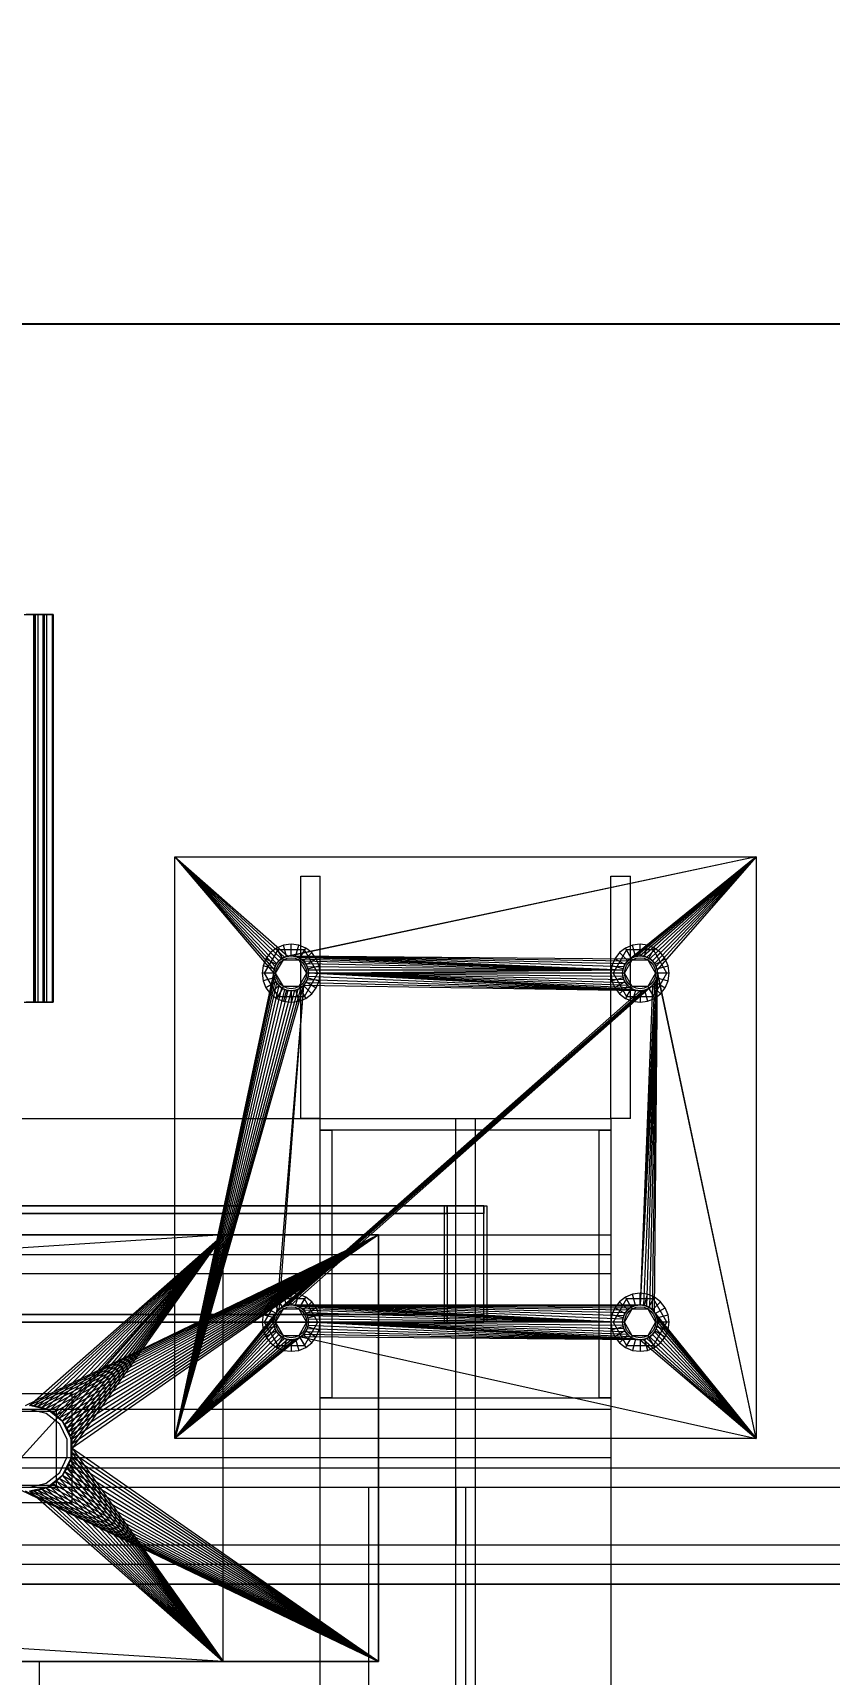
# Model space of a CAD drawing. Header units: millimetres. Extents: x -1970 to 59977, y -50268 to 6837.
# Drawn here: x 26530 to 26941, y -17796 to -16950 of the extents above; entities that cross this region are included whole.
import ezdxf

# ---------------------------------------------------------------- set-up
doc = ezdxf.new("R2010")
doc.units = ezdxf.units.MM
for name, color, linetype, lineweight in [('COTAS_P', 1, 'Continuous', 0), ('superior_briquetadora', 7, 'Continuous', 0), ('superior_C05', 7, 'Continuous', 0)]:
    doc.layers.add(name, color=color, linetype=linetype, lineweight=lineweight)
doc.dimstyles.new('R19_100', dxfattribs={"dimtxt": 250, "dimasz": 150, "dimexe": 150, "dimexo": 80, "dimgap": 100, "dimtad": 1, "dimtih": 1, "dimtoh": 1, "dimdsep": 46, "dimcen": 0.09, "dimadec": 0, "dimazin": 0, "dimtfac": 1, "dimtdec": 4, "dimtofl": 0, "dimtmove": 0, "dimatfit": 3, "dimfxl": 1, "dimtolj": 1, "dimtzin": 0, "dimarcsym": 0})

# ---------------------------------------------------------------- blocks, each defined once
blk = doc.blocks.new('*D25')
at = {"layer": 'COTAS_P', "color": 0, "lineweight": -2, "transparency": 16777216}
for p, q in [((25128.19, -17920), (25128.19, -16950)), ((27628.19, -17920), (27628.19, -16950)), ((25278.19, -17100), (27478.19, -17100))]:
    blk.add_line(p, q, dxfattribs=at)
at = {"layer": 'COTAS_P', "color": 0, "transparency": 16777216}
for points in [[(25278.19, -17075), (25278.19, -17125), (25128.19, -17100)], [(27478.19, -17075), (27478.19, -17125), (27628.19, -17100)]]:
    blk.add_solid(points, dxfattribs=at)
at = {"layer": 'Defpoints', "color": 0, "transparency": 16777216}
for p in [(27628.19, -17100), (25128.19, -18000), (27628.19, -18000)]:
    blk.add_point(p, dxfattribs=at)

msp = doc.modelspace()

# ---------------------------------------------------------------- linework, layer by layer
at = {"layer": 'superior_briquetadora'}
for p, q in [((26525.503, -17250), (26530.304, -17250)), ((26525.577, -17250), (26530.513, -17250)), ((26531.159, -17250), (26526.517, -17250)), ((26532.541, -17250), (26528.134, -17250)), ((26530.304, -17250), (26530.304, -17450)), ((26530.304, -17250), (26535.11, -17250)), ((26530.513, -17250), (26530.513, -17450)), ((26530.513, -17250), (26535.469, -17250)), ((26531.159, -17250), (26531.159, -17450)), ((26535.788, -17250), (26531.159, -17250)), ((26532.541, -17250), (26532.541, -17450)), ((26536.916, -17250), (26532.541, -17250)), ((26535.11, -17250), (26535.11, -17450)), ((26535.11, -17250), (26539.918, -17250)), ((26535.469, -17250), (26535.469, -17450)), ((26535.469, -17250), (26536.916, -17250)), ((26535.788, -17250), (26535.788, -17450)), ((26540.402, -17250), (26535.788, -17250)), ((26536.916, -17250), (26536.916, -17450)), ((26539.918, -17250), (26539.918, -17450)), ((26539.918, -17250), (26540.402, -17250)), ((26540.402, -17250), (26540.402, -17450)), ((26603.187, -17675), (26603.187, -17375)), ((26603.187, -17375), (26654.187, -17435)), ((26603.187, -17375), (26654.36, -17433.244)), ((26603.187, -17375), (26654.872, -17431.556)), ((26603.187, -17375), (26655.703, -17430)), ((26603.187, -17375), (26656.823, -17428.636)), ((26603.187, -17375), (26658.186, -17427.517)), ((26603.187, -17375), (26659.742, -17426.685)), ((26603.187, -17375), (26661.431, -17426.173)), ((26603.187, -17375), (26903.187, -17375)), ((26903.187, -17375), (26661.431, -17426.173)), ((26903.187, -17375), (26663.187, -17426)), ((26903.187, -17375), (26838.186, -17427.517)), ((26903.187, -17375), (26839.742, -17426.685)), ((26903.187, -17375), (26841.431, -17426.173)), ((26903.187, -17375), (26843.187, -17426)), ((26903.187, -17375), (26844.942, -17426.173)), ((26903.187, -17375), (26846.631, -17426.685)), ((26903.187, -17375), (26848.187, -17427.517)), ((26903.187, -17375), (26849.551, -17428.636)), ((26903.187, -17375), (26850.67, -17430)), ((26903.187, -17375), (26851.501, -17431.556)), ((26903.187, -17375), (26852.014, -17433.244)), ((26903.187, -17375), (26903.187, -17675)), ((26668.187, -17510), (26668.187, -17385)), ((26668.187, -17385), (26678.187, -17385)), ((26678.187, -17510), (26678.187, -17385)), ((26828.187, -17510), (26828.187, -17385)), ((26828.187, -17385), (26838.187, -17385)), ((26838.187, -17510), (26838.187, -17385)), ((26659.304, -17420.511), (26655.687, -17422.01)), ((26663.187, -17420), (26659.304, -17420.511)), ((26660.857, -17426.307), (26659.304, -17420.511)), ((26667.069, -17420.511), (26663.187, -17420)), ((26663.187, -17426), (26663.187, -17420)), ((26665.516, -17426.307), (26667.069, -17420.511)), ((26670.687, -17422.01), (26667.069, -17420.511)), ((26839.304, -17420.511), (26835.687, -17422.01)), ((26843.187, -17420), (26839.304, -17420.511)), ((26840.857, -17426.307), (26839.304, -17420.511)), ((26847.069, -17420.511), (26843.187, -17420)), ((26843.187, -17426), (26843.187, -17420)), ((26845.516, -17426.307), (26847.069, -17420.511)), ((26850.687, -17422.01), (26847.069, -17420.511)), ((26650.196, -17427.5), (26648.698, -17431.118)), ((26656.262, -17423.006), (26649.337, -17435)), ((26652.58, -17424.393), (26650.196, -17427.5)), ((26655.392, -17430.5), (26650.196, -17427.5)), ((26655.687, -17422.01), (26652.58, -17424.393)), ((26656.823, -17428.636), (26652.58, -17424.393)), ((26655.187, -17435), (26659.187, -17428.072)), ((26655.392, -17430.5), (26656.823, -17428.636)), ((26658.687, -17427.206), (26655.687, -17422.01)), ((26656.823, -17428.636), (26655.703, -17430)), ((26656.258, -17431), (26657.53, -17429.343)), ((26670.112, -17423.006), (26656.262, -17423.006)), ((26659.187, -17428.072), (26656.262, -17423.006)), ((26656.823, -17428.636), (26658.687, -17427.206)), ((26658.186, -17427.517), (26656.823, -17428.636)), ((26657.53, -17429.343), (26659.187, -17428.072)), ((26659.742, -17426.685), (26658.186, -17427.517)), ((26658.687, -17427.206), (26660.857, -17426.307)), ((26659.187, -17428.072), (26661.116, -17427.273)), ((26659.187, -17428.072), (26667.187, -17428.072)), ((26661.431, -17426.173), (26659.742, -17426.685)), ((26660.857, -17426.307), (26663.187, -17426)), ((26661.116, -17427.273), (26663.187, -17427)), ((26663.187, -17426), (26661.431, -17426.173)), ((26664.942, -17426.173), (26663.187, -17426)), ((26663.187, -17426), (26834.36, -17433.244)), ((26663.187, -17426), (26834.872, -17431.556)), ((26663.187, -17426), (26835.703, -17430)), ((26663.187, -17426), (26836.823, -17428.636)), ((26663.187, -17426), (26838.186, -17427.517)), ((26663.187, -17426), (26665.516, -17426.307)), ((26663.187, -17427), (26665.257, -17427.273)), ((26666.631, -17426.685), (26664.942, -17426.173)), ((26664.942, -17426.173), (26834.36, -17433.244)), ((26665.257, -17427.273), (26667.187, -17428.072)), ((26665.516, -17426.307), (26667.687, -17427.206)), ((26668.187, -17427.517), (26666.631, -17426.685)), ((26666.631, -17426.685), (26834.36, -17433.244)), ((26667.187, -17428.072), (26670.112, -17423.006)), ((26667.187, -17428.072), (26668.843, -17429.343)), ((26667.187, -17428.072), (26671.187, -17435)), ((26667.687, -17427.206), (26670.687, -17422.01)), ((26667.687, -17427.206), (26669.551, -17428.636)), ((26669.551, -17428.636), (26668.187, -17427.517)), ((26668.187, -17427.517), (26834.36, -17433.244)), ((26668.843, -17429.343), (26670.115, -17431)), ((26669.551, -17428.636), (26673.793, -17424.393)), ((26670.67, -17430), (26669.551, -17428.636)), ((26669.551, -17428.636), (26834.36, -17433.244)), ((26669.551, -17428.636), (26670.981, -17430.5)), ((26677.037, -17435), (26670.112, -17423.006)), ((26673.793, -17424.393), (26670.687, -17422.01)), ((26670.981, -17430.5), (26676.177, -17427.5)), ((26676.177, -17427.5), (26673.793, -17424.393)), ((26677.675, -17431.118), (26676.177, -17427.5)), ((26830.196, -17427.5), (26828.698, -17431.118)), ((26836.262, -17423.006), (26829.337, -17435)), ((26832.58, -17424.393), (26830.196, -17427.5)), ((26835.392, -17430.5), (26830.196, -17427.5)), ((26835.687, -17422.01), (26832.58, -17424.393)), ((26836.823, -17428.636), (26832.58, -17424.393)), ((26835.187, -17435), (26839.187, -17428.072)), ((26835.392, -17430.5), (26836.823, -17428.636)), ((26838.687, -17427.206), (26835.687, -17422.01)), ((26836.823, -17428.636), (26835.703, -17430)), ((26836.258, -17431), (26837.53, -17429.343)), ((26850.112, -17423.006), (26836.262, -17423.006)), ((26839.187, -17428.072), (26836.262, -17423.006)), ((26836.823, -17428.636), (26838.687, -17427.206)), ((26838.186, -17427.517), (26836.823, -17428.636)), ((26837.53, -17429.343), (26839.187, -17428.072)), ((26839.742, -17426.685), (26838.186, -17427.517)), ((26838.687, -17427.206), (26840.857, -17426.307)), ((26839.187, -17428.072), (26841.116, -17427.273)), ((26839.187, -17428.072), (26847.187, -17428.072)), ((26841.431, -17426.173), (26839.742, -17426.685)), ((26840.857, -17426.307), (26843.187, -17426)), ((26841.116, -17427.273), (26843.187, -17427)), ((26843.187, -17426), (26841.431, -17426.173)), ((26844.942, -17426.173), (26843.187, -17426)), ((26843.187, -17426), (26845.516, -17426.307)), ((26843.187, -17427), (26845.257, -17427.273)), ((26846.631, -17426.685), (26844.942, -17426.173)), ((26845.257, -17427.273), (26847.187, -17428.072)), ((26845.516, -17426.307), (26847.687, -17427.206)), ((26848.187, -17427.517), (26846.631, -17426.685)), ((26847.187, -17428.072), (26850.112, -17423.006)), ((26847.187, -17428.072), (26848.843, -17429.343)), ((26847.187, -17428.072), (26851.187, -17435)), ((26847.687, -17427.206), (26850.687, -17422.01)), ((26847.687, -17427.206), (26849.551, -17428.636)), ((26849.551, -17428.636), (26848.187, -17427.517)), ((26848.843, -17429.343), (26850.115, -17431)), ((26849.551, -17428.636), (26853.793, -17424.393)), ((26850.67, -17430), (26849.551, -17428.636)), ((26849.551, -17428.636), (26850.981, -17430.5)), ((26857.037, -17435), (26850.112, -17423.006)), ((26853.793, -17424.393), (26850.687, -17422.01)), ((26850.981, -17430.5), (26856.177, -17427.5)), ((26856.177, -17427.5), (26853.793, -17424.393)), ((26857.675, -17431.118), (26856.177, -17427.5)), ((26603.187, -17675), (26654.187, -17435)), ((26654.36, -17436.756), (26603.187, -17675)), ((26648.698, -17431.118), (26648.187, -17435)), ((26654.187, -17435), (26648.187, -17435)), ((26648.187, -17435), (26648.698, -17438.882)), ((26654.493, -17432.671), (26648.698, -17431.118)), ((26654.493, -17437.329), (26648.698, -17438.882)), ((26655.187, -17435), (26649.337, -17435)), ((26649.337, -17435), (26656.262, -17446.994)), ((26654.187, -17435), (26654.493, -17432.671)), ((26654.36, -17433.244), (26654.187, -17435)), ((26654.187, -17435), (26654.36, -17436.756)), ((26654.493, -17437.329), (26654.187, -17435)), ((26654.872, -17431.556), (26654.36, -17433.244)), ((26654.36, -17436.756), (26654.872, -17438.444)), ((26654.493, -17432.671), (26655.392, -17430.5)), ((26655.392, -17439.5), (26654.493, -17437.329)), ((26655.703, -17430), (26654.872, -17431.556)), ((26655.187, -17435), (26655.459, -17432.929)), ((26655.459, -17437.071), (26655.187, -17435)), ((26659.187, -17441.928), (26655.187, -17435)), ((26655.459, -17432.929), (26656.258, -17431)), ((26656.258, -17439), (26655.459, -17437.071)), ((26671.187, -17435), (26667.187, -17441.928)), ((26670.112, -17446.994), (26677.037, -17435)), ((26670.115, -17431), (26670.914, -17432.929)), ((26670.914, -17437.071), (26670.115, -17439)), ((26671.501, -17431.556), (26670.67, -17430)), ((26670.67, -17430), (26834.36, -17433.244)), ((26670.914, -17432.929), (26671.187, -17435)), ((26671.187, -17435), (26670.914, -17437.071)), ((26670.981, -17430.5), (26671.88, -17432.671)), ((26671.88, -17437.329), (26670.981, -17439.5)), ((26677.037, -17435), (26671.187, -17435)), ((26672.014, -17433.244), (26671.501, -17431.556)), ((26671.501, -17431.556), (26834.36, -17433.244)), ((26671.501, -17438.444), (26672.014, -17436.756)), ((26671.88, -17432.671), (26677.675, -17431.118)), ((26671.88, -17432.671), (26672.187, -17435)), ((26672.187, -17435), (26671.88, -17437.329)), ((26671.88, -17437.329), (26677.675, -17438.882)), ((26672.187, -17435), (26672.014, -17433.244)), ((26672.014, -17433.244), (26834.36, -17433.244)), ((26672.014, -17436.756), (26672.187, -17435)), ((26843.187, -17444), (26672.014, -17436.756)), ((26672.187, -17435), (26834.36, -17433.244)), ((26834.187, -17435), (26672.187, -17435)), ((26834.36, -17436.756), (26672.187, -17435)), ((26834.872, -17438.444), (26672.187, -17435)), ((26835.703, -17440), (26672.187, -17435)), ((26836.823, -17441.364), (26672.187, -17435)), ((26838.186, -17442.483), (26672.187, -17435)), ((26839.742, -17443.315), (26672.187, -17435)), ((26841.431, -17443.827), (26672.187, -17435)), ((26843.187, -17444), (26672.187, -17435)), ((26678.187, -17435), (26672.187, -17435)), ((26678.187, -17435), (26677.675, -17431.118)), ((26677.675, -17438.882), (26678.187, -17435)), ((26828.698, -17431.118), (26828.187, -17435)), ((26834.187, -17435), (26828.187, -17435)), ((26828.187, -17435), (26828.698, -17438.882)), ((26834.493, -17432.671), (26828.698, -17431.118)), ((26834.493, -17437.329), (26828.698, -17438.882)), ((26835.187, -17435), (26829.337, -17435)), ((26829.337, -17435), (26836.262, -17446.994)), ((26834.187, -17435), (26834.493, -17432.671)), ((26834.36, -17433.244), (26834.187, -17435)), ((26834.187, -17435), (26834.36, -17436.756)), ((26834.493, -17437.329), (26834.187, -17435)), ((26834.872, -17431.556), (26834.36, -17433.244)), ((26834.36, -17436.756), (26834.872, -17438.444)), ((26834.493, -17432.671), (26835.392, -17430.5)), ((26835.392, -17439.5), (26834.493, -17437.329)), ((26835.703, -17430), (26834.872, -17431.556)), ((26835.187, -17435), (26835.459, -17432.929)), ((26835.459, -17437.071), (26835.187, -17435)), ((26839.187, -17441.928), (26835.187, -17435)), ((26835.459, -17432.929), (26836.258, -17431)), ((26836.258, -17439), (26835.459, -17437.071)), ((26852.187, -17435), (26843.187, -17606)), ((26852.014, -17436.756), (26843.187, -17606)), ((26852.187, -17435), (26844.942, -17606.173)), ((26846.631, -17606.685), (26852.187, -17435)), ((26851.187, -17435), (26847.187, -17441.928)), ((26848.187, -17607.517), (26852.187, -17435)), ((26849.551, -17608.636), (26852.187, -17435)), ((26850.112, -17446.994), (26857.037, -17435)), ((26850.115, -17431), (26850.914, -17432.929)), ((26850.914, -17437.071), (26850.115, -17439)), ((26851.501, -17431.556), (26850.67, -17430)), ((26850.67, -17610), (26852.187, -17435)), ((26850.914, -17432.929), (26851.187, -17435)), ((26851.187, -17435), (26850.914, -17437.071)), ((26850.981, -17430.5), (26851.88, -17432.671)), ((26851.88, -17437.329), (26850.981, -17439.5)), ((26857.037, -17435), (26851.187, -17435)), ((26852.014, -17433.244), (26851.501, -17431.556)), ((26851.501, -17438.444), (26852.014, -17436.756)), ((26851.88, -17432.671), (26857.675, -17431.118)), ((26851.88, -17432.671), (26852.187, -17435)), ((26852.187, -17435), (26851.88, -17437.329)), ((26851.88, -17437.329), (26857.675, -17438.882)), ((26903.187, -17675), (26852.014, -17433.244)), ((26852.187, -17435), (26852.014, -17433.244)), ((26852.014, -17436.756), (26852.187, -17435)), ((26903.187, -17675), (26852.187, -17435)), ((26858.187, -17435), (26852.187, -17435)), ((26858.187, -17435), (26857.675, -17431.118)), ((26857.675, -17438.882), (26858.187, -17435)), ((26654.872, -17438.444), (26603.187, -17675)), ((26655.703, -17440), (26603.187, -17675)), ((26656.823, -17441.364), (26603.187, -17675)), ((26669.551, -17441.364), (26603.187, -17675)), ((26658.186, -17442.483), (26603.187, -17675)), ((26668.187, -17442.483), (26603.187, -17675)), ((26659.742, -17443.315), (26603.187, -17675)), ((26666.631, -17443.315), (26603.187, -17675)), ((26661.431, -17443.827), (26603.187, -17675)), ((26664.942, -17443.827), (26603.187, -17675)), ((26663.187, -17444), (26603.187, -17675)), ((26648.698, -17438.882), (26650.196, -17442.5)), ((26655.392, -17439.5), (26650.196, -17442.5)), ((26650.196, -17442.5), (26652.58, -17445.607)), ((26656.823, -17441.364), (26652.58, -17445.607)), ((26652.58, -17445.607), (26655.687, -17447.99)), ((26654.872, -17438.444), (26655.703, -17440)), ((26656.823, -17441.364), (26655.392, -17439.5)), ((26658.687, -17442.794), (26655.687, -17447.99)), ((26655.703, -17440), (26656.823, -17441.364)), ((26669.551, -17441.364), (26655.703, -17610)), ((26657.53, -17440.657), (26656.258, -17439)), ((26659.187, -17441.928), (26656.262, -17446.994)), ((26656.823, -17441.364), (26658.186, -17442.483)), ((26669.551, -17441.364), (26656.823, -17608.636)), ((26849.551, -17441.364), (26656.823, -17608.636)), ((26658.687, -17442.794), (26656.823, -17441.364)), ((26848.187, -17442.483), (26656.823, -17608.636)), ((26846.631, -17443.315), (26656.823, -17608.636)), ((26844.942, -17443.827), (26656.823, -17608.636)), ((26843.187, -17444), (26656.823, -17608.636)), ((26659.187, -17441.928), (26657.53, -17440.657)), ((26849.551, -17441.364), (26658.186, -17607.517)), ((26658.186, -17442.483), (26659.742, -17443.315)), ((26660.857, -17443.693), (26658.687, -17442.794)), ((26661.116, -17442.727), (26659.187, -17441.928)), ((26667.187, -17441.928), (26659.187, -17441.928)), ((26660.857, -17443.693), (26659.304, -17449.489)), ((26849.551, -17441.364), (26659.742, -17606.685)), ((26659.742, -17443.315), (26661.431, -17443.827)), ((26663.187, -17444), (26660.857, -17443.693)), ((26663.187, -17443), (26661.116, -17442.727)), ((26849.551, -17441.364), (26661.431, -17606.173)), ((26661.431, -17443.827), (26663.187, -17444)), ((26849.551, -17441.364), (26663.187, -17606)), ((26665.257, -17442.727), (26663.187, -17443)), ((26665.516, -17443.693), (26663.187, -17444)), ((26663.187, -17444), (26664.942, -17443.827)), ((26663.187, -17444), (26663.187, -17450)), ((26664.942, -17443.827), (26666.631, -17443.315)), ((26667.187, -17441.928), (26665.257, -17442.727)), ((26667.687, -17442.794), (26665.516, -17443.693)), ((26665.516, -17443.693), (26667.069, -17449.489)), ((26666.631, -17443.315), (26668.187, -17442.483)), ((26668.843, -17440.657), (26667.187, -17441.928)), ((26667.187, -17441.928), (26670.112, -17446.994)), ((26669.551, -17441.364), (26667.687, -17442.794)), ((26667.687, -17442.794), (26670.687, -17447.99)), ((26668.187, -17442.483), (26669.551, -17441.364)), ((26670.115, -17439), (26668.843, -17440.657)), ((26670.981, -17439.5), (26669.551, -17441.364)), ((26669.551, -17441.364), (26670.67, -17440)), ((26843.187, -17444), (26669.551, -17441.364)), ((26669.551, -17441.364), (26673.793, -17445.607)), ((26670.67, -17440), (26671.501, -17438.444)), ((26843.187, -17444), (26670.67, -17440)), ((26670.687, -17447.99), (26673.793, -17445.607)), ((26670.981, -17439.5), (26676.177, -17442.5)), ((26843.187, -17444), (26671.501, -17438.444)), ((26673.793, -17445.607), (26676.177, -17442.5)), ((26676.177, -17442.5), (26677.675, -17438.882)), ((26828.698, -17438.882), (26830.196, -17442.5)), ((26835.392, -17439.5), (26830.196, -17442.5)), ((26830.196, -17442.5), (26832.58, -17445.607)), ((26836.823, -17441.364), (26832.58, -17445.607)), ((26832.58, -17445.607), (26835.687, -17447.99)), ((26834.872, -17438.444), (26835.703, -17440)), ((26836.823, -17441.364), (26835.392, -17439.5)), ((26838.687, -17442.794), (26835.687, -17447.99)), ((26835.703, -17440), (26836.823, -17441.364)), ((26837.53, -17440.657), (26836.258, -17439)), ((26839.187, -17441.928), (26836.262, -17446.994)), ((26836.823, -17441.364), (26838.186, -17442.483)), ((26838.687, -17442.794), (26836.823, -17441.364)), ((26839.187, -17441.928), (26837.53, -17440.657)), ((26838.186, -17442.483), (26839.742, -17443.315)), ((26840.857, -17443.693), (26838.687, -17442.794)), ((26841.116, -17442.727), (26839.187, -17441.928)), ((26847.187, -17441.928), (26839.187, -17441.928)), ((26840.857, -17443.693), (26839.304, -17449.489)), ((26839.742, -17443.315), (26841.431, -17443.827)), ((26843.187, -17444), (26840.857, -17443.693)), ((26843.187, -17443), (26841.116, -17442.727)), ((26841.431, -17443.827), (26843.187, -17444)), ((26851.501, -17438.444), (26843.187, -17606)), ((26850.67, -17440), (26843.187, -17606)), ((26849.551, -17441.364), (26843.187, -17606)), ((26845.257, -17442.727), (26843.187, -17443)), ((26845.516, -17443.693), (26843.187, -17444)), ((26843.187, -17444), (26844.942, -17443.827)), ((26843.187, -17444), (26843.187, -17450)), ((26844.942, -17443.827), (26846.631, -17443.315)), ((26847.187, -17441.928), (26845.257, -17442.727)), ((26847.687, -17442.794), (26845.516, -17443.693)), ((26845.516, -17443.693), (26847.069, -17449.489)), ((26846.631, -17443.315), (26848.187, -17442.483)), ((26848.843, -17440.657), (26847.187, -17441.928)), ((26847.187, -17441.928), (26850.112, -17446.994)), ((26849.551, -17441.364), (26847.687, -17442.794)), ((26847.687, -17442.794), (26850.687, -17447.99)), ((26848.187, -17442.483), (26849.551, -17441.364)), ((26850.115, -17439), (26848.843, -17440.657)), ((26850.981, -17439.5), (26849.551, -17441.364)), ((26849.551, -17441.364), (26850.67, -17440)), ((26849.551, -17441.364), (26853.793, -17445.607)), ((26850.67, -17440), (26851.501, -17438.444)), ((26850.687, -17447.99), (26853.793, -17445.607)), ((26850.981, -17439.5), (26856.177, -17442.5)), ((26853.793, -17445.607), (26856.177, -17442.5)), ((26856.177, -17442.5), (26857.675, -17438.882)), ((26525.503, -17450), (26530.304, -17450)), ((26525.577, -17450), (26530.513, -17450)), ((26531.159, -17450), (26526.517, -17450)), ((26532.541, -17450), (26528.134, -17450)), ((26530.304, -17450), (26535.11, -17450)), ((26530.513, -17450), (26535.469, -17450)), ((26535.788, -17450), (26531.159, -17450)), ((26536.916, -17450), (26532.541, -17450)), ((26535.11, -17450), (26539.918, -17450)), ((26535.469, -17450), (26536.916, -17450)), ((26540.402, -17450), (26535.788, -17450)), ((26539.918, -17450), (26540.402, -17450)), ((26655.687, -17447.99), (26659.304, -17449.489)), ((26656.262, -17446.994), (26670.112, -17446.994)), ((26659.304, -17449.489), (26663.187, -17450)), ((26663.187, -17450), (26667.069, -17449.489)), ((26667.069, -17449.489), (26670.687, -17447.99)), ((26835.687, -17447.99), (26839.304, -17449.489)), ((26836.262, -17446.994), (26850.112, -17446.994)), ((26839.304, -17449.489), (26843.187, -17450)), ((26843.187, -17450), (26847.069, -17449.489)), ((26847.069, -17449.489), (26850.687, -17447.99)), ((24628.187, -17510), (26828.187, -17510)), ((26678.187, -17510), (26668.187, -17510)), ((26678.187, -17516), (26678.187, -17510)), ((26678.187, -17510), (26828.187, -17510)), ((26678.187, -19330), (26678.187, -17510)), ((26748.187, -19330), (26748.187, -17510)), ((26748.187, -17510), (26758.187, -17510)), ((26758.187, -17510), (26758.187, -19330)), ((26828.187, -17510), (26828.187, -17516)), ((26828.187, -17510), (26828.187, -17660)), ((26828.187, -17510), (26828.187, -19330)), ((26838.187, -17510), (26828.187, -17510)), ((26828.187, -17516), (26678.187, -17516)), ((26678.187, -17654), (26678.187, -17516)), ((26678.187, -17516), (26684.187, -17516)), ((26684.187, -17516), (26684.187, -17654)), ((26822.187, -17654), (26822.187, -17516)), ((26822.187, -17516), (26828.187, -17516)), ((26828.187, -17516), (26828.187, -17654)), ((26742.28, -17555), (24692.28, -17555)), ((24693.734, -17555), (26743.734, -17555)), ((26762.639, -17555), (24712.639, -17555)), ((24714.093, -17555), (26764.093, -17555)), ((26742.28, -17615), (26742.28, -17555)), ((26742.28, -17555), (26743.734, -17555)), ((26743.734, -17555), (26743.734, -17615)), ((26743.734, -17559), (26743.734, -17555)), ((26743.734, -17555), (26762.639, -17555)), ((26762.639, -17615), (26762.639, -17555)), ((26762.639, -17555), (26764.093, -17555)), ((26762.639, -17555), (26762.639, -17559)), ((26764.093, -17555), (26764.093, -17615)), ((24693.734, -17559), (26743.734, -17559)), ((26762.639, -17559), (24712.639, -17559)), ((26762.639, -17559), (26743.734, -17559)), ((24628.187, -17570), (26828.187, -17570)), ((24748.187, -17570), (26708.187, -17570)), ((26624.187, -17570), (25121.52, -17570)), ((26228.187, -17570), (26708.187, -17570)), ((26624.187, -17570), (26348.187, -17570)), ((26628.187, -17570), (26428.187, -17570)), ((26428.187, -17570), (26649.017, -17570)), ((26428.187, -17570), (26708.187, -17570)), ((26428.187, -17790), (26628.187, -17570)), ((26628.187, -17570), (26439.21, -17778)), ((26628.187, -17570), (26439.21, -17582)), ((26708.187, -17570), (26526.03, -17658.106)), ((26528.187, -17658), (26628.187, -17570)), ((26708.187, -17570), (26528.187, -17658)), ((26530.343, -17658.106), (26628.187, -17570)), ((26708.187, -17570), (26530.343, -17658.106)), ((26532.479, -17658.423), (26628.187, -17570)), ((26708.187, -17570), (26532.479, -17658.423)), ((26534.573, -17658.947), (26628.187, -17570)), ((26708.187, -17570), (26534.573, -17658.947)), ((26536.606, -17659.675), (26628.187, -17570)), ((26708.187, -17570), (26536.606, -17659.675)), ((26538.557, -17660.598), (26628.187, -17570)), ((26708.187, -17570), (26538.557, -17660.598)), ((26540.409, -17661.708), (26628.187, -17570)), ((26708.187, -17570), (26540.409, -17661.708)), ((26542.143, -17662.994), (26628.187, -17570)), ((26708.187, -17570), (26542.143, -17662.994)), ((26543.743, -17664.444), (26628.187, -17570)), ((26708.187, -17570), (26543.743, -17664.444)), ((26545.193, -17666.043), (26628.187, -17570)), ((26708.187, -17570), (26545.193, -17666.043)), ((26546.479, -17667.777), (26628.187, -17570)), ((26708.187, -17570), (26546.479, -17667.777)), ((26547.589, -17669.629), (26628.187, -17570)), ((26708.187, -17570), (26547.589, -17669.629)), ((26548.512, -17671.581), (26628.187, -17570)), ((26708.187, -17570), (26548.512, -17671.581)), ((26549.239, -17673.614), (26628.187, -17570)), ((26708.187, -17570), (26549.239, -17673.614)), ((26549.764, -17675.708), (26628.187, -17570)), ((26708.187, -17570), (26549.764, -17675.708)), ((26550.081, -17677.844), (26628.187, -17570)), ((26708.187, -17570), (26550.081, -17677.844)), ((26628.187, -17570), (26550.187, -17680)), ((26708.187, -17570), (26550.187, -17680)), ((26649.017, -17570), (26624.187, -17570)), ((26628.187, -17790), (26628.187, -17570)), ((26628.187, -17570), (26691.281, -17570)), ((26628.187, -17570), (26697.792, -17570)), ((26628.187, -17570), (26698.775, -17570)), ((26708.187, -17570), (26628.187, -17570)), ((26691.281, -17570), (26649.017, -17570)), ((26678.187, -17685), (26678.187, -17570)), ((26678.187, -17570), (26828.187, -17570)), ((26697.792, -17570), (26691.281, -17570)), ((26698.775, -17570), (26697.792, -17570)), ((26708.187, -17570), (26698.775, -17570)), ((26708.187, -17583.45), (26708.187, -17570)), ((26708.187, -17570), (26708.187, -17790)), ((26828.187, -17570), (26828.187, -17685)), ((24628.187, -17580), (26828.187, -17580)), ((26828.187, -17580), (26828.187, -17590)), ((26828.187, -17590), (24628.187, -17590)), ((26708.187, -17790), (26708.187, -17583.45)), ((26656.262, -17603.006), (26649.337, -17615)), ((26652.58, -17604.393), (26650.196, -17607.5)), ((26655.687, -17602.01), (26652.58, -17604.393)), ((26656.823, -17608.636), (26652.58, -17604.393)), ((26659.304, -17600.511), (26655.687, -17602.01)), ((26658.687, -17607.206), (26655.687, -17602.01)), ((26670.112, -17603.006), (26656.262, -17603.006)), ((26659.187, -17608.072), (26656.262, -17603.006)), ((26659.742, -17606.685), (26658.186, -17607.517)), ((26658.687, -17607.206), (26660.857, -17606.307)), ((26663.187, -17600), (26659.304, -17600.511)), ((26660.857, -17606.307), (26659.304, -17600.511)), ((26661.431, -17606.173), (26659.742, -17606.685)), ((26660.857, -17606.307), (26663.187, -17606)), ((26661.116, -17607.273), (26663.187, -17607)), ((26663.187, -17606), (26661.431, -17606.173)), ((26667.069, -17600.511), (26663.187, -17600)), ((26663.187, -17606), (26663.187, -17600)), ((26664.942, -17606.173), (26663.187, -17606)), ((26663.187, -17606), (26834.187, -17615)), ((26663.187, -17606), (26834.36, -17613.244)), ((26663.187, -17606), (26834.872, -17611.556)), ((26663.187, -17606), (26835.703, -17610)), ((26663.187, -17606), (26836.823, -17608.636)), ((26663.187, -17606), (26838.186, -17607.517)), ((26663.187, -17606), (26839.742, -17606.685)), ((26663.187, -17606), (26841.431, -17606.173)), ((26663.187, -17606), (26843.187, -17606)), ((26663.187, -17606), (26665.516, -17606.307)), ((26663.187, -17607), (26665.257, -17607.273)), ((26666.631, -17606.685), (26664.942, -17606.173)), ((26664.942, -17606.173), (26834.187, -17615)), ((26665.516, -17606.307), (26667.069, -17600.511)), ((26665.516, -17606.307), (26667.687, -17607.206)), ((26668.187, -17607.517), (26666.631, -17606.685)), ((26666.631, -17606.685), (26834.187, -17615)), ((26670.687, -17602.01), (26667.069, -17600.511)), ((26667.187, -17608.072), (26670.112, -17603.006)), ((26667.687, -17607.206), (26670.687, -17602.01)), ((26669.551, -17608.636), (26673.793, -17604.393)), ((26677.037, -17615), (26670.112, -17603.006)), ((26673.793, -17604.393), (26670.687, -17602.01)), ((26676.177, -17607.5), (26673.793, -17604.393)), ((26836.262, -17603.006), (26829.337, -17615)), ((26832.58, -17604.393), (26830.196, -17607.5)), ((26835.687, -17602.01), (26832.58, -17604.393)), ((26836.823, -17608.636), (26832.58, -17604.393)), ((26839.304, -17600.511), (26835.687, -17602.01)), ((26838.687, -17607.206), (26835.687, -17602.01)), ((26850.112, -17603.006), (26836.262, -17603.006)), ((26839.187, -17608.072), (26836.262, -17603.006)), ((26839.742, -17606.685), (26838.186, -17607.517)), ((26838.687, -17607.206), (26840.857, -17606.307)), ((26843.187, -17600), (26839.304, -17600.511)), ((26840.857, -17606.307), (26839.304, -17600.511)), ((26841.431, -17606.173), (26839.742, -17606.685)), ((26840.857, -17606.307), (26843.187, -17606)), ((26841.116, -17607.273), (26843.187, -17607)), ((26843.187, -17606), (26841.431, -17606.173)), ((26847.069, -17600.511), (26843.187, -17600)), ((26843.187, -17606), (26843.187, -17600)), ((26844.942, -17606.173), (26843.187, -17606)), ((26843.187, -17606), (26845.516, -17606.307)), ((26843.187, -17607), (26845.257, -17607.273)), ((26846.631, -17606.685), (26844.942, -17606.173)), ((26845.516, -17606.307), (26847.069, -17600.511)), ((26845.516, -17606.307), (26847.687, -17607.206)), ((26848.187, -17607.517), (26846.631, -17606.685)), ((26850.687, -17602.01), (26847.069, -17600.511)), ((26847.187, -17608.072), (26850.112, -17603.006)), ((26847.687, -17607.206), (26850.687, -17602.01)), ((26849.551, -17608.636), (26853.793, -17604.393)), ((26857.037, -17615), (26850.112, -17603.006)), ((26853.793, -17604.393), (26850.687, -17602.01)), ((26856.177, -17607.5), (26853.793, -17604.393)), ((24692.28, -17615), (26742.28, -17615)), ((26743.734, -17611), (24693.734, -17611)), ((26743.734, -17615), (24693.734, -17615)), ((24712.639, -17611), (26762.639, -17611)), ((24712.639, -17615), (26762.639, -17615)), ((26764.093, -17615), (24714.093, -17615)), ((26603.187, -17675), (26655.703, -17610)), ((26603.187, -17675), (26654.872, -17611.556)), ((26603.187, -17675), (26654.36, -17613.244)), ((26654.187, -17615), (26603.187, -17675)), ((26648.698, -17611.118), (26648.187, -17615)), ((26654.187, -17615), (26648.187, -17615)), ((26648.187, -17615), (26648.698, -17618.882)), ((26650.196, -17607.5), (26648.698, -17611.118)), ((26654.493, -17612.671), (26648.698, -17611.118)), ((26655.187, -17615), (26649.337, -17615)), ((26649.337, -17615), (26656.262, -17626.994)), ((26655.392, -17610.5), (26650.196, -17607.5)), ((26654.187, -17615), (26654.493, -17612.671)), ((26654.36, -17613.244), (26654.187, -17615)), ((26654.187, -17615), (26654.36, -17616.756)), ((26654.493, -17617.329), (26654.187, -17615)), ((26654.872, -17611.556), (26654.36, -17613.244)), ((26654.493, -17612.671), (26655.392, -17610.5)), ((26655.703, -17610), (26654.872, -17611.556)), ((26655.187, -17615), (26659.187, -17608.072)), ((26655.187, -17615), (26655.459, -17612.929)), ((26655.459, -17617.071), (26655.187, -17615)), ((26659.187, -17621.928), (26655.187, -17615)), ((26655.392, -17610.5), (26656.823, -17608.636)), ((26655.459, -17612.929), (26656.258, -17611)), ((26656.823, -17608.636), (26655.703, -17610)), ((26656.258, -17611), (26657.53, -17609.343)), ((26656.823, -17608.636), (26658.687, -17607.206)), ((26658.186, -17607.517), (26656.823, -17608.636)), ((26657.53, -17609.343), (26659.187, -17608.072)), ((26659.187, -17608.072), (26661.116, -17607.273)), ((26659.187, -17608.072), (26667.187, -17608.072)), ((26665.257, -17607.273), (26667.187, -17608.072)), ((26667.187, -17608.072), (26668.843, -17609.343)), ((26667.187, -17608.072), (26671.187, -17615)), ((26671.187, -17615), (26667.187, -17621.928)), ((26667.687, -17607.206), (26669.551, -17608.636)), ((26669.551, -17608.636), (26668.187, -17607.517)), ((26668.187, -17607.517), (26834.187, -17615)), ((26668.843, -17609.343), (26670.115, -17611)), ((26670.67, -17610), (26669.551, -17608.636)), ((26669.551, -17608.636), (26834.187, -17615)), ((26669.551, -17608.636), (26670.981, -17610.5)), ((26670.112, -17626.994), (26677.037, -17615)), ((26670.115, -17611), (26670.914, -17612.929)), ((26671.501, -17611.556), (26670.67, -17610)), ((26670.67, -17610), (26834.187, -17615)), ((26670.914, -17612.929), (26671.187, -17615)), ((26671.187, -17615), (26670.914, -17617.071)), ((26670.981, -17610.5), (26676.177, -17607.5)), ((26670.981, -17610.5), (26671.88, -17612.671)), ((26677.037, -17615), (26671.187, -17615)), ((26672.014, -17613.244), (26671.501, -17611.556)), ((26671.501, -17611.556), (26834.187, -17615)), ((26671.88, -17612.671), (26677.675, -17611.118)), ((26671.88, -17612.671), (26672.187, -17615)), ((26672.187, -17615), (26671.88, -17617.329)), ((26672.187, -17615), (26672.014, -17613.244)), ((26672.014, -17613.244), (26834.187, -17615)), ((26672.014, -17616.756), (26672.187, -17615)), ((26834.187, -17615), (26672.187, -17615)), ((26834.36, -17616.756), (26672.187, -17615)), ((26834.872, -17618.444), (26672.187, -17615)), ((26835.703, -17620), (26672.187, -17615)), ((26836.823, -17621.364), (26672.187, -17615)), ((26838.186, -17622.483), (26672.187, -17615)), ((26839.742, -17623.315), (26672.187, -17615)), ((26841.431, -17623.827), (26672.187, -17615)), ((26843.187, -17624), (26672.187, -17615)), ((26678.187, -17615), (26672.187, -17615)), ((26677.675, -17611.118), (26676.177, -17607.5)), ((26678.187, -17615), (26677.675, -17611.118)), ((26677.675, -17618.882), (26678.187, -17615)), ((26743.734, -17615), (26742.28, -17615)), ((26743.734, -17615), (26743.734, -17611)), ((26743.734, -17611), (26762.639, -17611)), ((26762.639, -17615), (26743.734, -17615)), ((26762.639, -17611), (26762.639, -17615)), ((26764.093, -17615), (26762.639, -17615)), ((26828.698, -17611.118), (26828.187, -17615)), ((26834.187, -17615), (26828.187, -17615)), ((26828.187, -17615), (26828.698, -17618.882)), ((26830.196, -17607.5), (26828.698, -17611.118)), ((26834.493, -17612.671), (26828.698, -17611.118)), ((26835.187, -17615), (26829.337, -17615)), ((26829.337, -17615), (26836.262, -17626.994)), ((26835.392, -17610.5), (26830.196, -17607.5)), ((26834.187, -17615), (26834.493, -17612.671)), ((26834.36, -17613.244), (26834.187, -17615)), ((26834.187, -17615), (26834.36, -17616.756)), ((26834.493, -17617.329), (26834.187, -17615)), ((26834.872, -17611.556), (26834.36, -17613.244)), ((26834.493, -17612.671), (26835.392, -17610.5)), ((26835.703, -17610), (26834.872, -17611.556)), ((26835.187, -17615), (26839.187, -17608.072)), ((26835.187, -17615), (26835.459, -17612.929)), ((26835.459, -17617.071), (26835.187, -17615)), ((26839.187, -17621.928), (26835.187, -17615)), ((26835.392, -17610.5), (26836.823, -17608.636)), ((26835.459, -17612.929), (26836.258, -17611)), ((26836.823, -17608.636), (26835.703, -17610)), ((26836.258, -17611), (26837.53, -17609.343)), ((26836.823, -17608.636), (26838.687, -17607.206)), ((26838.186, -17607.517), (26836.823, -17608.636)), ((26837.53, -17609.343), (26839.187, -17608.072)), ((26839.187, -17608.072), (26841.116, -17607.273)), ((26839.187, -17608.072), (26847.187, -17608.072)), ((26845.257, -17607.273), (26847.187, -17608.072)), ((26847.187, -17608.072), (26848.843, -17609.343)), ((26847.187, -17608.072), (26851.187, -17615)), ((26851.187, -17615), (26847.187, -17621.928)), ((26847.687, -17607.206), (26849.551, -17608.636)), ((26849.551, -17608.636), (26848.187, -17607.517)), ((26848.843, -17609.343), (26850.115, -17611)), ((26850.67, -17610), (26849.551, -17608.636)), ((26849.551, -17608.636), (26850.981, -17610.5)), ((26850.112, -17626.994), (26857.037, -17615)), ((26850.115, -17611), (26850.914, -17612.929)), ((26851.501, -17611.556), (26850.67, -17610)), ((26850.67, -17610), (26903.187, -17675)), ((26850.914, -17612.929), (26851.187, -17615)), ((26851.187, -17615), (26850.914, -17617.071)), ((26850.981, -17610.5), (26856.177, -17607.5)), ((26850.981, -17610.5), (26851.88, -17612.671)), ((26857.037, -17615), (26851.187, -17615)), ((26852.014, -17613.244), (26851.501, -17611.556)), ((26851.501, -17611.556), (26903.187, -17675)), ((26851.88, -17612.671), (26857.675, -17611.118)), ((26851.88, -17612.671), (26852.187, -17615)), ((26852.187, -17615), (26851.88, -17617.329)), ((26852.187, -17615), (26852.014, -17613.244)), ((26852.014, -17613.244), (26903.187, -17675)), ((26852.014, -17616.756), (26852.187, -17615)), ((26852.187, -17615), (26903.187, -17675)), ((26858.187, -17615), (26852.187, -17615)), ((26857.675, -17611.118), (26856.177, -17607.5)), ((26858.187, -17615), (26857.675, -17611.118)), ((26857.675, -17618.882), (26858.187, -17615)), ((26654.36, -17616.756), (26603.187, -17675)), ((26654.872, -17618.444), (26603.187, -17675)), ((26655.703, -17620), (26603.187, -17675)), ((26656.823, -17621.364), (26603.187, -17675)), ((26658.186, -17622.483), (26603.187, -17675)), ((26668.187, -17622.483), (26603.187, -17675)), ((26659.742, -17623.315), (26603.187, -17675)), ((26666.631, -17623.315), (26603.187, -17675)), ((26661.431, -17623.827), (26603.187, -17675)), ((26664.942, -17623.827), (26603.187, -17675)), ((26663.187, -17624), (26603.187, -17675)), ((26654.493, -17617.329), (26648.698, -17618.882)), ((26648.698, -17618.882), (26650.196, -17622.5)), ((26655.392, -17619.5), (26650.196, -17622.5)), ((26650.196, -17622.5), (26652.58, -17625.607)), ((26656.823, -17621.364), (26652.58, -17625.607)), ((26654.36, -17616.756), (26654.872, -17618.444)), ((26655.392, -17619.5), (26654.493, -17617.329)), ((26654.872, -17618.444), (26655.703, -17620)), ((26656.823, -17621.364), (26655.392, -17619.5)), ((26656.258, -17619), (26655.459, -17617.071)), ((26658.687, -17622.794), (26655.687, -17627.99)), ((26655.703, -17620), (26656.823, -17621.364)), ((26657.53, -17620.657), (26656.258, -17619)), ((26659.187, -17621.928), (26656.262, -17626.994)), ((26656.823, -17621.364), (26658.186, -17622.483)), ((26658.687, -17622.794), (26656.823, -17621.364)), ((26659.187, -17621.928), (26657.53, -17620.657)), ((26658.186, -17622.483), (26659.742, -17623.315)), ((26660.857, -17623.693), (26658.687, -17622.794)), ((26661.116, -17622.727), (26659.187, -17621.928)), ((26667.187, -17621.928), (26659.187, -17621.928)), ((26660.857, -17623.693), (26659.304, -17629.489)), ((26659.742, -17623.315), (26661.431, -17623.827)), ((26663.187, -17624), (26660.857, -17623.693)), ((26663.187, -17623), (26661.116, -17622.727)), ((26661.431, -17623.827), (26663.187, -17624)), ((26665.257, -17622.727), (26663.187, -17623)), ((26665.516, -17623.693), (26663.187, -17624)), ((26663.187, -17624), (26664.942, -17623.827)), ((26663.187, -17624), (26663.187, -17630)), ((26664.942, -17623.827), (26666.631, -17623.315)), ((26667.187, -17621.928), (26665.257, -17622.727)), ((26667.687, -17622.794), (26665.516, -17623.693)), ((26665.516, -17623.693), (26667.069, -17629.489)), ((26666.631, -17623.315), (26668.187, -17622.483)), ((26668.843, -17620.657), (26667.187, -17621.928)), ((26667.187, -17621.928), (26670.112, -17626.994)), ((26669.551, -17621.364), (26667.687, -17622.794)), ((26667.687, -17622.794), (26670.687, -17627.99)), ((26668.187, -17622.483), (26669.551, -17621.364)), ((26668.187, -17622.483), (26903.187, -17675)), ((26843.187, -17624), (26668.187, -17622.483)), ((26670.115, -17619), (26668.843, -17620.657)), ((26670.981, -17619.5), (26669.551, -17621.364)), ((26669.551, -17621.364), (26670.67, -17620)), ((26843.187, -17624), (26669.551, -17621.364)), ((26669.551, -17621.364), (26673.793, -17625.607)), ((26670.914, -17617.071), (26670.115, -17619)), ((26670.67, -17620), (26671.501, -17618.444)), ((26843.187, -17624), (26670.67, -17620)), ((26671.88, -17617.329), (26670.981, -17619.5)), ((26670.981, -17619.5), (26676.177, -17622.5)), ((26671.501, -17618.444), (26672.014, -17616.756)), ((26843.187, -17624), (26671.501, -17618.444)), ((26671.88, -17617.329), (26677.675, -17618.882)), ((26843.187, -17624), (26672.014, -17616.756)), ((26673.793, -17625.607), (26676.177, -17622.5)), ((26676.177, -17622.5), (26677.675, -17618.882)), ((26834.493, -17617.329), (26828.698, -17618.882)), ((26828.698, -17618.882), (26830.196, -17622.5)), ((26835.392, -17619.5), (26830.196, -17622.5)), ((26830.196, -17622.5), (26832.58, -17625.607)), ((26836.823, -17621.364), (26832.58, -17625.607)), ((26834.36, -17616.756), (26834.872, -17618.444)), ((26835.392, -17619.5), (26834.493, -17617.329)), ((26834.872, -17618.444), (26835.703, -17620)), ((26836.823, -17621.364), (26835.392, -17619.5)), ((26836.258, -17619), (26835.459, -17617.071)), ((26838.687, -17622.794), (26835.687, -17627.99)), ((26835.703, -17620), (26836.823, -17621.364)), ((26837.53, -17620.657), (26836.258, -17619)), ((26839.187, -17621.928), (26836.262, -17626.994)), ((26836.823, -17621.364), (26838.186, -17622.483)), ((26838.687, -17622.794), (26836.823, -17621.364)), ((26839.187, -17621.928), (26837.53, -17620.657)), ((26838.186, -17622.483), (26839.742, -17623.315)), ((26840.857, -17623.693), (26838.687, -17622.794)), ((26841.116, -17622.727), (26839.187, -17621.928)), ((26847.187, -17621.928), (26839.187, -17621.928)), ((26840.857, -17623.693), (26839.304, -17629.489)), ((26839.742, -17623.315), (26841.431, -17623.827)), ((26843.187, -17624), (26840.857, -17623.693)), ((26843.187, -17623), (26841.116, -17622.727)), ((26841.431, -17623.827), (26843.187, -17624)), ((26845.257, -17622.727), (26843.187, -17623)), ((26845.516, -17623.693), (26843.187, -17624)), ((26843.187, -17624), (26844.942, -17623.827)), ((26843.187, -17624), (26903.187, -17675)), ((26843.187, -17624), (26843.187, -17630)), ((26844.942, -17623.827), (26846.631, -17623.315)), ((26844.942, -17623.827), (26903.187, -17675)), ((26847.187, -17621.928), (26845.257, -17622.727)), ((26847.687, -17622.794), (26845.516, -17623.693)), ((26845.516, -17623.693), (26847.069, -17629.489)), ((26846.631, -17623.315), (26848.187, -17622.483)), ((26846.631, -17623.315), (26903.187, -17675)), ((26848.843, -17620.657), (26847.187, -17621.928)), ((26847.187, -17621.928), (26850.112, -17626.994)), ((26849.551, -17621.364), (26847.687, -17622.794)), ((26847.687, -17622.794), (26850.687, -17627.99)), ((26848.187, -17622.483), (26849.551, -17621.364)), ((26848.187, -17622.483), (26903.187, -17675)), ((26850.115, -17619), (26848.843, -17620.657)), ((26850.981, -17619.5), (26849.551, -17621.364)), ((26849.551, -17621.364), (26850.67, -17620)), ((26849.551, -17621.364), (26903.187, -17675)), ((26849.551, -17621.364), (26853.793, -17625.607)), ((26850.914, -17617.071), (26850.115, -17619)), ((26850.67, -17620), (26851.501, -17618.444)), ((26850.67, -17620), (26903.187, -17675)), ((26851.88, -17617.329), (26850.981, -17619.5)), ((26850.981, -17619.5), (26856.177, -17622.5)), ((26851.501, -17618.444), (26852.014, -17616.756)), ((26851.501, -17618.444), (26903.187, -17675)), ((26851.88, -17617.329), (26857.675, -17618.882)), ((26852.014, -17616.756), (26903.187, -17675)), ((26853.793, -17625.607), (26856.177, -17622.5)), ((26856.177, -17622.5), (26857.675, -17618.882)), ((26652.58, -17625.607), (26655.687, -17627.99)), ((26655.687, -17627.99), (26659.304, -17629.489)), ((26656.262, -17626.994), (26670.112, -17626.994)), ((26659.304, -17629.489), (26663.187, -17630)), ((26663.187, -17630), (26667.069, -17629.489)), ((26667.069, -17629.489), (26670.687, -17627.99)), ((26670.687, -17627.99), (26673.793, -17625.607)), ((26832.58, -17625.607), (26835.687, -17627.99)), ((26835.687, -17627.99), (26839.304, -17629.489)), ((26836.262, -17626.994), (26850.112, -17626.994)), ((26839.304, -17629.489), (26843.187, -17630)), ((26843.187, -17630), (26847.069, -17629.489)), ((26847.069, -17629.489), (26850.687, -17627.99)), ((26850.687, -17627.99), (26853.793, -17625.607)), ((26550.187, -17652), (26506.187, -17652)), ((26550.187, -17708), (26550.187, -17652)), ((26678.187, -17660), (26678.187, -17654)), ((26678.187, -17654), (26828.187, -17654)), ((26684.187, -17654), (26678.187, -17654)), ((26828.187, -17654), (26822.187, -17654)), ((26828.187, -17654), (26828.187, -17660)), ((26828.187, -17660), (24628.187, -17660)), ((26542.187, -17661), (26514.187, -17661)), ((26537.732, -17660.179), (26528.187, -17658)), ((26530.343, -17658.106), (26528.187, -17658)), ((26536.864, -17661.981), (26528.187, -17660)), ((26532.479, -17658.423), (26530.343, -17658.106)), ((26534.573, -17658.947), (26532.479, -17658.423)), ((26536.606, -17659.675), (26534.573, -17658.947)), ((26538.557, -17660.598), (26536.606, -17659.675)), ((26543.823, -17667.53), (26536.864, -17661.981)), ((26545.387, -17666.283), (26537.732, -17660.179)), ((26540.409, -17661.708), (26538.557, -17660.598)), ((26542.143, -17662.994), (26540.409, -17661.708)), ((26543.743, -17664.444), (26542.143, -17662.994)), ((26542.187, -17699), (26542.187, -17661)), ((26545.193, -17666.043), (26543.743, -17664.444)), ((26546.479, -17667.777), (26545.193, -17666.043)), ((26549.635, -17675.105), (26545.387, -17666.283)), ((26828.187, -17660), (26678.187, -17660)), ((26547.685, -17675.55), (26543.823, -17667.53)), ((26547.589, -17669.629), (26546.479, -17667.777)), ((26548.512, -17671.581), (26547.589, -17669.629)), ((26549.239, -17673.614), (26548.512, -17671.581)), ((26549.764, -17675.708), (26549.239, -17673.614)), ((26547.685, -17684.45), (26547.685, -17675.55)), ((26549.635, -17684.895), (26549.635, -17675.105)), ((26550.081, -17677.844), (26549.764, -17675.708)), ((26549.764, -17684.292), (26550.081, -17682.156)), ((26550.187, -17680), (26550.081, -17677.844)), ((26550.187, -17680), (26550.081, -17682.156)), ((26550.081, -17682.156), (26628.187, -17790)), ((26708.187, -17790), (26550.081, -17682.156)), ((26550.187, -17680), (26628.187, -17790)), ((26550.187, -17680), (26708.187, -17790)), ((26903.187, -17675), (26603.187, -17675)), ((26828.187, -17685), (24628.187, -17685)), ((26543.823, -17692.47), (26547.685, -17684.45)), ((26545.387, -17693.717), (26549.635, -17684.895)), ((26546.479, -17692.223), (26547.589, -17690.371)), ((26548.512, -17688.419), (26547.589, -17690.371)), ((26547.589, -17690.371), (26628.187, -17790)), ((26708.187, -17790), (26547.589, -17690.371)), ((26548.512, -17688.419), (26549.239, -17686.386)), ((26548.512, -17688.419), (26628.187, -17790)), ((26708.187, -17790), (26548.512, -17688.419)), ((26549.764, -17684.292), (26549.239, -17686.386)), ((26549.239, -17686.386), (26628.187, -17790)), ((26708.187, -17790), (26549.239, -17686.386)), ((26549.764, -17684.292), (26628.187, -17790)), ((26708.187, -17790), (26549.764, -17684.292)), ((26828.187, -17685), (26678.187, -17685)), ((26514.187, -17699), (26542.187, -17699)), ((26528.187, -17700), (26536.864, -17698.019)), ((26528.187, -17702), (26537.732, -17699.821)), ((26536.606, -17700.325), (26538.557, -17699.402)), ((26536.864, -17698.019), (26543.823, -17692.47)), ((26537.732, -17699.821), (26545.387, -17693.717)), ((26540.409, -17698.292), (26538.557, -17699.402)), ((26538.557, -17699.402), (26628.187, -17790)), ((26538.557, -17699.402), (26708.187, -17790)), ((26542.143, -17697.006), (26540.409, -17698.292)), ((26540.409, -17698.292), (26628.187, -17790)), ((26540.409, -17698.292), (26708.187, -17790)), ((26542.143, -17697.006), (26543.743, -17695.556)), ((26542.143, -17697.006), (26628.187, -17790)), ((26542.143, -17697.006), (26708.187, -17790)), ((26545.193, -17693.957), (26543.743, -17695.556)), ((26543.743, -17695.556), (26628.187, -17790)), ((26708.187, -17790), (26543.743, -17695.556)), ((26545.193, -17693.957), (26546.479, -17692.223)), ((26545.193, -17693.957), (26628.187, -17790)), ((26708.187, -17790), (26545.193, -17693.957)), ((26546.479, -17692.223), (26628.187, -17790)), ((26708.187, -17790), (26546.479, -17692.223)), ((26506.187, -17708), (26550.187, -17708)), ((26523.895, -17701.577), (26708.187, -17790)), ((26526.03, -17701.894), (26708.187, -17790)), ((26528.187, -17702), (26530.343, -17701.894)), ((26528.187, -17702), (26628.187, -17790)), ((26528.187, -17702), (26708.187, -17790)), ((26530.343, -17701.894), (26532.479, -17701.577)), ((26530.343, -17701.894), (26628.187, -17790)), ((26530.343, -17701.894), (26708.187, -17790)), ((26532.479, -17701.577), (26534.573, -17701.053)), ((26532.479, -17701.577), (26628.187, -17790)), ((26532.479, -17701.577), (26708.187, -17790)), ((26534.573, -17701.053), (26536.606, -17700.325)), ((26534.573, -17701.053), (26628.187, -17790)), ((26534.573, -17701.053), (26708.187, -17790)), ((26536.606, -17700.325), (26628.187, -17790)), ((26536.606, -17700.325), (26708.187, -17790)), ((26628.187, -17790), (26439.21, -17778)), ((26708.187, -17790), (24748.187, -17790)), ((26708.187, -17790), (26228.187, -17790)), ((26334.853, -17790), (26624.187, -17790)), ((26348.187, -17790), (26624.187, -17790)), ((26428.187, -17790), (26628.187, -17790)), ((26428.187, -17790), (26649.017, -17790)), ((26708.187, -17790), (26428.187, -17790)), ((26523.774, -17790), (26530.711, -17790)), ((26530.711, -17790), (26533.187, -17790)), ((26533.187, -17790), (26533.187, -17802)), ((26624.187, -17790), (26649.017, -17790)), ((26628.187, -17790), (26691.281, -17790)), ((26697.792, -17790), (26628.187, -17790)), ((26698.775, -17790), (26628.187, -17790)), ((26708.187, -17790), (26628.187, -17790)), ((26649.017, -17790), (26691.281, -17790)), ((26691.281, -17790), (26697.792, -17790)), ((26697.792, -17790), (26698.775, -17790)), ((26698.775, -17790), (26708.187, -17790))]:
    msp.add_line(p, q, dxfattribs=at)
at = {"layer": 'superior_C05'}
for p, q in [((25203.187, -17690), (27183.187, -17690)), ((25038.187, -17700), (27328.187, -17700)), ((26703.187, -18300), (26703.187, -17700)), ((26703.187, -17700), (26753.187, -17700)), ((26708.187, -17730), (26708.187, -17700)), ((26708.187, -17700), (26748.187, -17700)), ((26748.187, -17700), (26748.187, -17730)), ((26753.187, -17700), (26753.187, -18300)), ((27328.187, -17730), (25038.187, -17730)), ((26748.187, -17730), (26708.187, -17730)), ((27183.187, -17740), (25203.187, -17740)), ((27628.187, -17750), (25128.187, -17750)), ((25218.187, -17750), (27538.187, -17750)), ((26703.187, -18250), (26703.187, -17750)), ((26703.187, -17750), (26753.187, -17750)), ((26753.187, -17750), (26753.187, -18250))]:
    msp.add_line(p, q, dxfattribs=at)

# ---------------------------------------------------------------- dimensions: what is measured, and where the dimension line sits
at = {"layer": 'COTAS_P'}
dim = msp.add_aligned_dim(p1=(25128.187, -18000), p2=(27628.187, -18000), distance=900, text='<> P', dimstyle='R19_100', dxfattribs=at)
dim.commit()
dim.dimension.update_dxf_attribs({"geometry": '*D25', "text_midpoint": (26378.187, -17100)})

doc.saveas('drawing.dxf')
